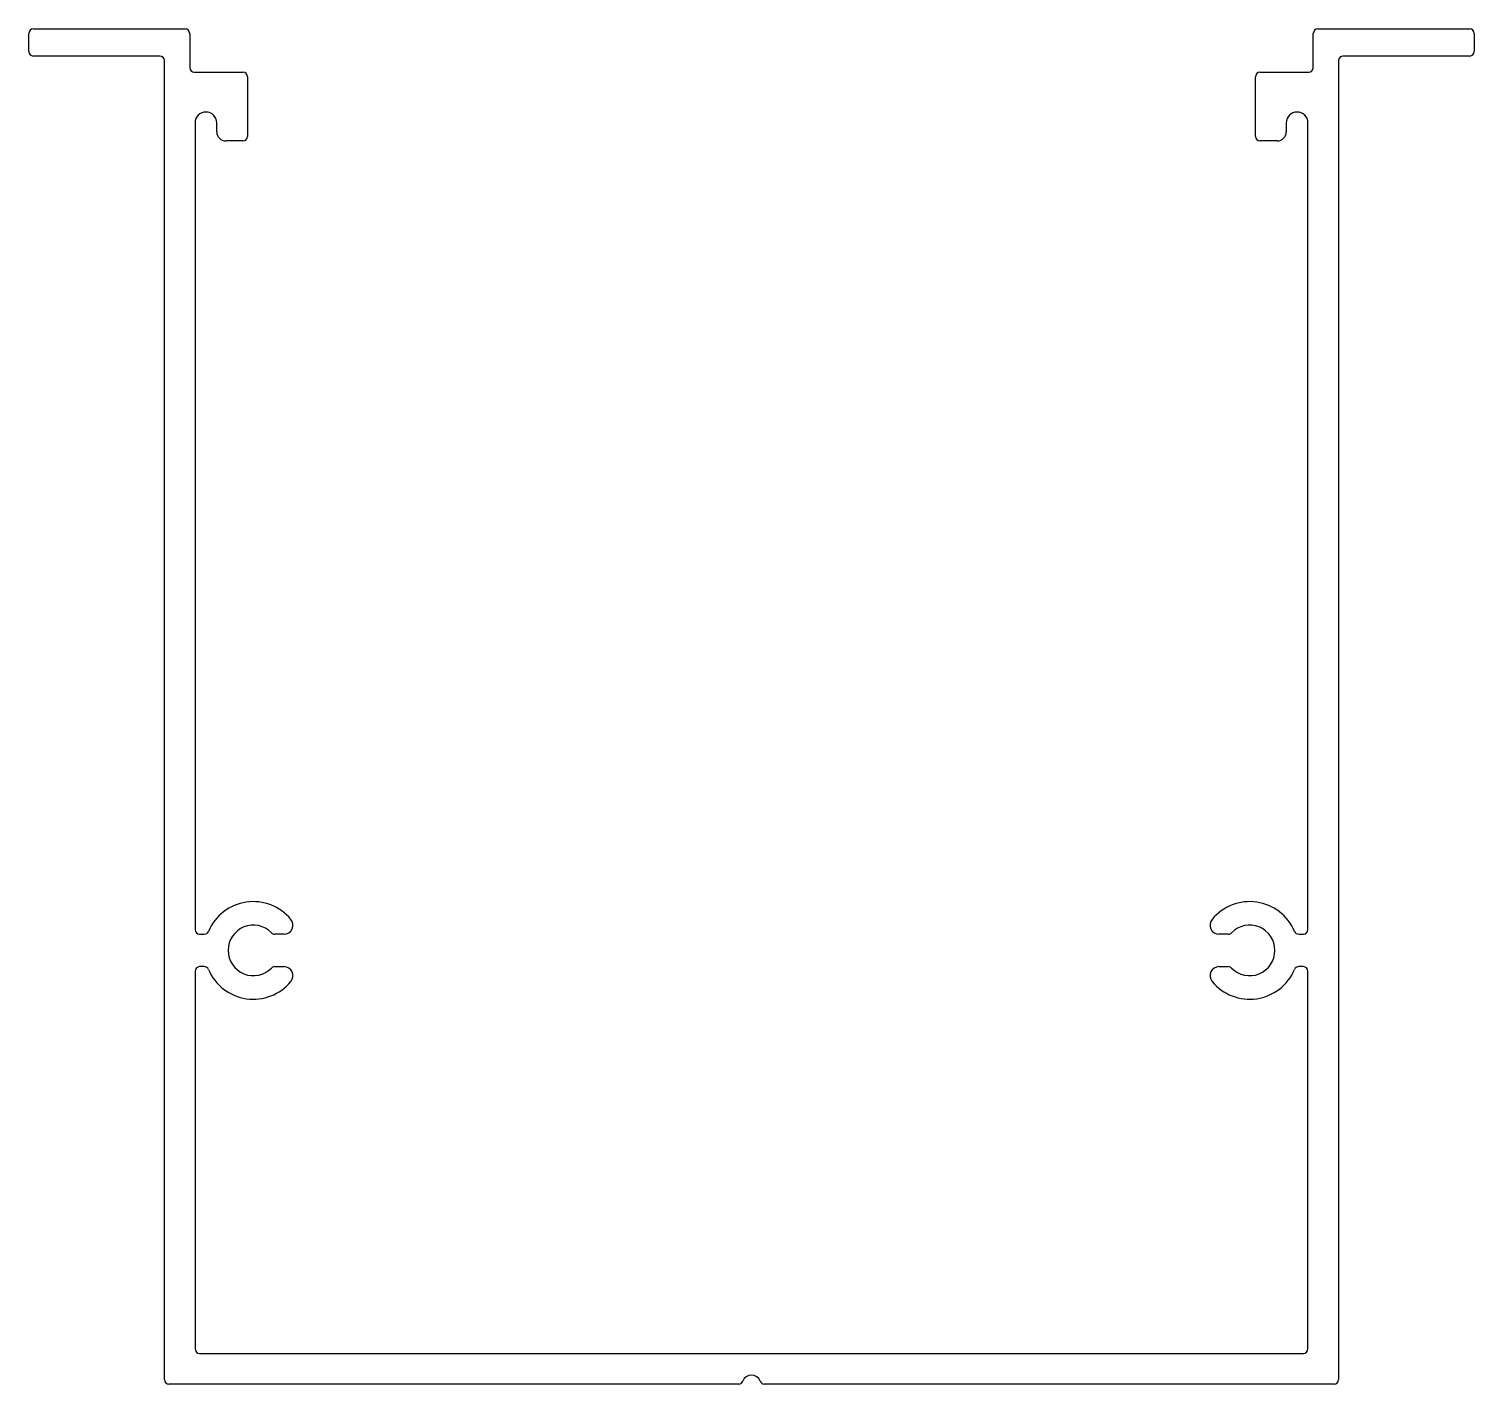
# Model space of a CAD drawing. Extents: x 1379.6 to 1459.6, y 829.4 to 904.4.
import ezdxf

# ---------------------------------------------------------------- set-up
doc = ezdxf.new("R2010")
doc.units = 0
doc.layers.get('0').update_dxf_attribs({"linetype": 'CONTINUOUS'})

msp = doc.modelspace()

# ---------------------------------------------------------------- linework, layer by layer
for p, q in [((1379.645, 903.131), (1379.645, 904.131)), ((1379.895, 904.381), (1388.295, 904.381)), ((1388.545, 904.131), (1388.545, 902.231)), ((1450.745, 902.231), (1450.745, 904.131)), ((1450.995, 904.381), (1459.395, 904.381)), ((1459.645, 904.131), (1459.645, 903.131)), ((1386.895, 902.881), (1379.895, 902.881)), ((1387.145, 829.631), (1387.145, 902.631)), ((1452.145, 902.631), (1452.145, 829.631)), ((1459.395, 902.881), (1452.395, 902.881)), ((1388.795, 901.981), (1391.495, 901.981)), ((1391.745, 901.731), (1391.745, 898.431)), ((1447.545, 898.431), (1447.545, 901.731)), ((1447.795, 901.981), (1450.495, 901.981)), ((1388.845, 899.181), (1388.845, 854.533)), ((1390.045, 898.681), (1390.045, 899.181)), ((1449.245, 899.181), (1449.245, 898.681)), ((1450.445, 854.533), (1450.445, 899.181)), ((1391.495, 898.181), (1390.545, 898.181)), ((1448.745, 898.181), (1447.795, 898.181)), ((1389.095, 854.283), (1389.353, 854.283)), ((1393.767, 854.283), (1393.253, 854.283)), ((1446.037, 854.283), (1445.523, 854.283)), ((1449.936, 854.283), (1450.195, 854.283)), ((1388.845, 852.233), (1388.845, 831.331)), ((1389.353, 852.483), (1389.095, 852.483)), ((1393.253, 852.483), (1393.767, 852.483)), ((1445.523, 852.483), (1446.037, 852.483)), ((1450.195, 852.483), (1449.936, 852.483)), ((1450.445, 831.331), (1450.445, 852.233)), ((1389.095, 831.081), (1450.195, 831.081)), ((1418.938, 829.381), (1387.395, 829.381)), ((1451.895, 829.381), (1420.352, 829.381))]:
    msp.add_line(p, q)
for centre, radius, start, end in [((1379.895, 904.131), 0.25, 90, 180), ((1388.295, 904.131), 0.25, 0, 90), ((1450.995, 904.131), 0.25, 90, 180), ((1459.395, 904.131), 0.25, 360, 90), ((1379.895, 903.131), 0.25, 180, 270), ((1386.895, 902.631), 0.25, 0, 90), ((1452.395, 902.631), 0.25, 90, 180), ((1459.395, 903.131), 0.25, 270, 0), ((1388.795, 902.231), 0.25, 180, 270), ((1391.495, 901.731), 0.25, 0, 90), ((1447.795, 901.731), 0.25, 90, 180), ((1450.495, 902.231), 0.25, 270, 0), ((1389.445, 899.181), 0.6, 0, 180), ((1449.845, 899.181), 0.6, 0, 180), ((1390.545, 898.681), 0.5, 180, 270), ((1391.495, 898.431), 0.25, 270, 0), ((1447.795, 898.431), 0.25, 180, 270), ((1448.745, 898.681), 0.5, 270, 0), ((1392.07, 853.383), 2.7, 39.5212, 157.05605), ((1447.22, 853.383), 2.7, 22.94395, 140.4788), ((1389.095, 854.533), 0.25, 180, 270), ((1389.353, 854.533), 0.25, 270, 337.05605), ((1392.07, 853.383), 1.4, 44.18439, 315.81561), ((1393.767, 854.783), 0.5, 270, 39.5212), ((1445.523, 854.783), 0.5, 140.4788, 270), ((1447.22, 853.383), 1.4, 224.18439, 135.81561), ((1449.936, 854.533), 0.25, 202.94395, 270), ((1450.195, 854.533), 0.25, 270, 0), ((1393.253, 854.533), 0.25, 224.18439, 270), ((1446.037, 854.533), 0.25, 270, 315.81561), ((1389.095, 852.233), 0.25, 90, 180), ((1389.353, 852.233), 0.25, 22.94395, 90), ((1392.07, 853.383), 2.7, 202.94395, 320.4788), ((1393.253, 852.233), 0.25, 90, 135.81561), ((1393.767, 851.983), 0.5, 320.4788, 90), ((1445.523, 851.983), 0.5, 90, 219.5212), ((1447.22, 853.383), 2.7, 219.5212, 337.05605), ((1446.037, 852.233), 0.25, 44.18439, 90), ((1449.936, 852.233), 0.25, 90, 157.05605), ((1450.195, 852.233), 0.25, 0, 90), ((1389.095, 831.331), 0.25, 180, 270), ((1450.195, 831.331), 0.25, 270, 0), ((1387.395, 829.631), 0.25, 180, 270), ((1419.645, 829.381), 0.5, 19.47122, 160.52878), ((1451.895, 829.631), 0.25, 270, 0), ((1418.938, 829.631), 0.25, 270, 340.52878), ((1420.352, 829.631), 0.25, 199.47122, 270)]:
    msp.add_arc(centre, radius, start, end)

doc.saveas('drawing.dxf')
